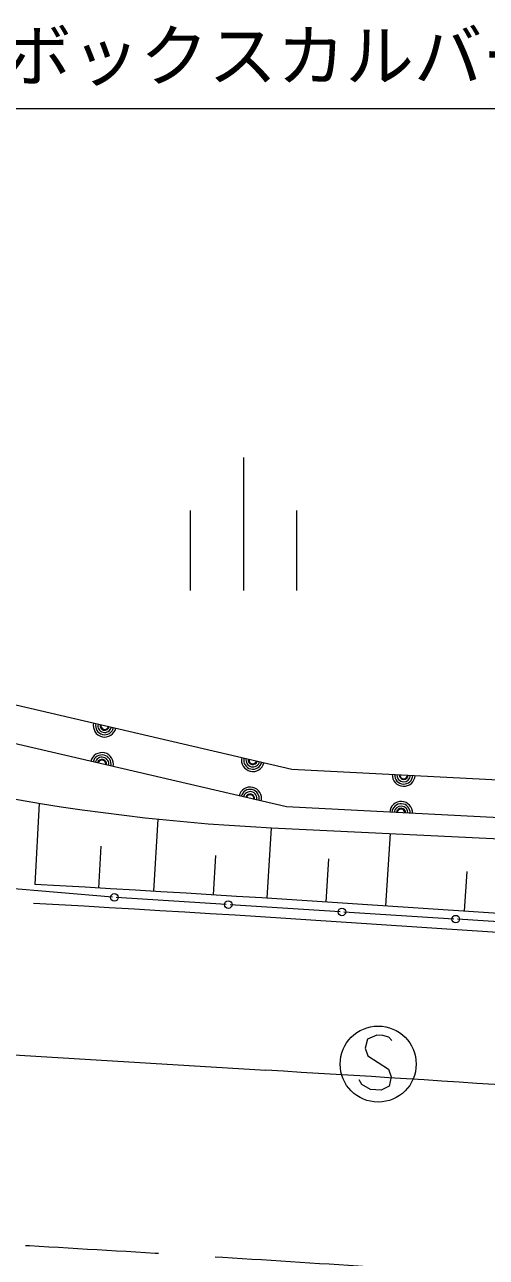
# Model space of a CAD drawing. Units: millimetres, scale not verified. Extents: x 40000 to 680000, y 20000 to 380000.
# Drawn here: x 404324 to 416467, y 292470 to 324879 of the extents above; entities that cross this region are included whole.
import ezdxf
from ezdxf.enums import TextEntityAlignment as Align

# ---------------------------------------------------------------- set-up
doc = ezdxf.new("R2010")
doc.units = ezdxf.units.MM
doc.header["$LTSCALE"] = 1000
doc.linetypes.add('CHAIN', pattern=[18.5, 12, -1.5, 3.5, -1.5])
for name, color, linetype, lineweight in [('M-BGD', 7, 'Continuous', 13), ('M-BMK', 2, 'CHAIN', 13), ('M-STR-HTXT', 7, 'Continuous', 13), ('M-STR-STRC', 7, 'Continuous', 13)]:
    doc.layers.add(name, color=color, linetype=linetype, lineweight=lineweight)
doc.styles.add('ＭＳ ゴシック', font='')
doc.styles.get('ＭＳ ゴシック').set_extended_font_data('MS Gothic')

msp = doc.modelspace()

# ---------------------------------------------------------------- linework, layer by layer
at = {"layer": 'M-BGD'}
for p, q in [((410076, 313501), (410076, 310001)), ((408676, 312101), (408676, 310001)), ((411476, 312101), (411476, 310001)), ((404710, 304408), (404589, 302276)), ((407824, 303992), (407710, 302094)), ((410701, 301910), (410818, 303765)), ((410818, 303765), (431032, 302788)), ((413940, 303614), (413815, 301710)), ((406271, 302179), (406335, 303277)), ((409287, 301998), (409351, 303033)), ((412251, 301811), (412324, 302948)), ((415891, 301570), (415962, 302612)), ((402772, 297869), (410669, 297388))]:
    msp.add_line(p, q, dxfattribs=at)
for points in [[(390846, 310077), (411349, 305305), (431219, 304281)], [(431073, 303287), (411212, 304310), (390777, 309066)]]:
    msp.add_lwpolyline(points, dxfattribs=at)
for centre, radius, start, end in [((413381, 357443), 53739, 248.3097, 267.2659), ((406429, 306450), 300, 166.8992, 346.8992), ((406429, 306450), 240, 166.8992, 346.8992), ((406429, 306450), 180, 166.8992, 346.8992), ((406429, 306450), 120, 166.8992, 346.8992), ((406429, 306450), 100, 166.8992, 346.8992), ((406358, 305440), 300, 346.8992, 166.8992), ((406358, 305440), 240, 346.8992, 166.8992), ((406358, 305440), 180, 346.8992, 166.8992), ((406358, 305440), 120, 346.8992, 166.8992), ((406358, 305440), 100, 346.8992, 166.8992), ((410325, 305543), 300, 166.8992, 346.8992), ((410325, 305543), 240, 166.8992, 346.8992), ((410325, 305543), 180, 166.8992, 346.8992), ((410325, 305543), 120, 166.8992, 346.8992), ((410325, 305543), 100, 166.8992, 346.8992), ((414294, 305153), 300, 177.0497, 357.0497), ((414294, 305153), 240, 177.0497, 357.0497), ((414294, 305153), 180, 177.0497, 357.0497), ((414294, 305153), 120, 177.0497, 357.0497), ((414294, 305153), 100, 177.0497, 357.0497), ((410254, 304533), 300, 346.8992, 166.8992), ((410254, 304533), 240, 346.8992, 166.8992), ((410254, 304533), 180, 346.8992, 166.8992), ((410254, 304533), 120, 346.8992, 166.8992), ((410254, 304533), 100, 346.8992, 166.8992), ((414224, 304155), 300, 357.0503, 177.0503), ((414224, 304155), 240, 357.0503, 177.0503), ((414224, 304155), 180, 357.0503, 177.0503), ((414224, 304155), 120, 357.0503, 177.0503), ((414224, 304155), 100, 357.0503, 177.0503), ((347368, -705601), 1009500, 85.54362, 86.75062), ((347368, -705601), 1009000, 85.54362, 86.75062), ((371666, -371090), 669615, 85.39248, 86.66082)]:
    msp.add_arc(centre, radius, start, end, dxfattribs=at)
at = {"layer": 'M-BMK'}
msp.add_arc((347368, -705601), 1000000, 84.69952, 92.16828, dxfattribs=at)
msp.add_arc((347368, -705601), 1000000, 84.69952, 92.16828, dxfattribs=at)
msp.add_arc((347368, -705601), 1000000, 84.69952, 92.16828, dxfattribs=at)
at = {"layer": 'M-STR-HTXT'}
msp.add_lwpolyline([(435916, 301825), (427673, 322664), (403758, 322664)], dxfattribs=at)
at = {"layer": 'M-STR-STRC'}
for p, q in [((406636, 301938), (403741, 302188)), ((409628, 301746), (406735, 301931)), ((412620, 301555), (409727, 301740)), ((415612, 301364), (412720, 301549)), ((418604, 301174), (415712, 301358)), ((413338, 298208), (413284, 297971)), ((413584, 298314), (413338, 298208)), ((413744, 298306), (413584, 298314)), ((413901, 298257), (413744, 298306)), ((413977, 298172), (413901, 298257)), ((413284, 297971), (413353, 297766)), ((413353, 297766), (413895, 297416)), ((413895, 297416), (413963, 297212)), ((413963, 297212), (413910, 296974)), ((413191, 297014), (413118, 297139)), ((413424, 296881), (413191, 297014)), ((413704, 296866), (413424, 296881)), ((413910, 296974), (413704, 296866))]:
    msp.add_line(p, q, dxfattribs=at)
for centre, radius in [((406685, 301934), 100), ((409678, 301743), 100), ((412670, 301552), 100), ((415662, 301361), 100), ((413622, 297551), 1000)]:
    msp.add_circle(centre, radius, dxfattribs=at)

# ---------------------------------------------------------------- texts
at = {"layer": 'M-STR-HTXT', "style": 'ＭＳ ゴシック'}
msp.add_text('ボックスカルバート\u3000L=22.8', height=1320, dxfattribs=at).set_placement((403758, 324064), align=Align.MIDDLE_LEFT)

doc.saveas('drawing.dxf')
